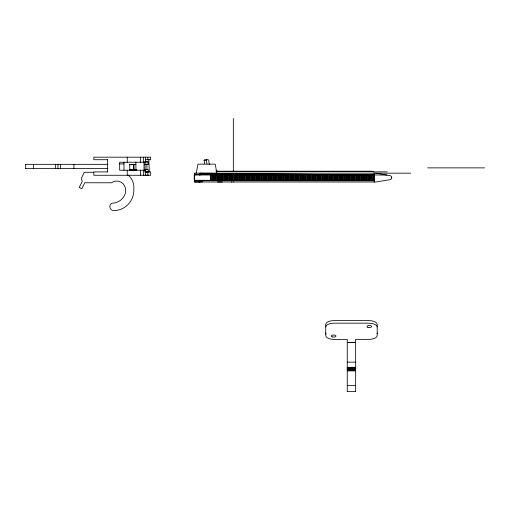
<?xml version="1.0" encoding="UTF-8"?>
<svg xmlns="http://www.w3.org/2000/svg" width="510" height="510" viewBox="0 0 510 510"><rect width="100%" height="100%" fill="white"/><g stroke="black" fill="none" stroke-linecap="round" stroke-linejoin="round"><path stroke-width="0.76" d="M391.782 177.652L391.393 178.851L390.265 179.628L375.762 181.994L194.559 182L194.648 180.75M196.273 172.992L197.988 164.163L215.201 164.163L216.833 172.992M204.637 163.723L204.083 160.331L204.561 159.713L208.258 159.713L208.737 160.331L209.304 164.52M206.933 163.723L206.378 160.331L206.856 159.713M148.697 175.261L144.897 175.159M145.191 164.36L144.483 164.405M129.323 164.673L135.858 164.443M136.635 169.804L129.393 169.977L136.546 169.722M200.226 181.821L198.913 182M202.821 181.815L194.559 182M135.258 164.564L129.374 164.685M144.961 161.976L148.078 161.906L148.117 164.328L144.795 164.398M145.12 172.074L148.244 172.004L148.2 169.626L144.872 169.562M374.627 174.401L374.193 174.401L374.193 173.164L374.627 173.164L374.627 174.401L194.559 174.407L194.559 173.17L410.748 173.17M198.658 180.75L194.559 180.75M387.014 175.096L200.111 173.17L199.894 174.994L199.525 174.994M144.789 164.265L148.117 164.328M194.559 174.407L194.692 180.291L194.246 180.291L194.246 174.994L194.648 174.994M217.534 181.994L222.296 182M194.246 174.994L211.032 174.987L211.032 180.291L194.246 180.291M231.674 182L231.406 182M233.433 182L233.159 182M107.82 159.713L93.846 159.713L93.846 157.188L150.66 157.188L150.66 159.713L145.86 159.713M204.083 160.331L206.378 160.331M119.671 163.92L123.981 163.92M25.5 164.341L107.903 164.341M427.686 167.873L484.5 167.873M25.5 168.542L107.903 168.542M216.336 171.207L372.134 171.207M215.953 171.405L373.084 171.405L373.479 171.844M107.82 171.908L93.846 171.908L93.846 175.274L150.66 175.274L150.66 171.908L144.84 171.908M372.938 171.844L387.23 171.844M93.725 172.284L84.252 172.284L81.332 178.5L82.269 181.324L79.248 187.412L81.829 188.694L84.775 182.758L111.441 182.79A8.759 8.759 0 0 1 124.676 186.073C128.526 194.756 120.366 203.401 111.735 203.229C108.26 204.982 109.822 210.808 113.704 210.592A19.954 19.954 0 0 0 127.819 204.746A20.706 20.706 0 0 0 133.862 189.223A16.671 16.671 0 0 0 128.189 175.064M211.899 174.987L213.48 174.987L213.48 180.291L212.523 180.291L211.899 180.291L211.899 174.987L212.523 174.994L212.523 180.291M214.347 174.987L215.915 174.987L215.915 180.291L214.978 180.291L214.347 180.291L214.347 174.987L214.978 174.994L214.978 180.291M216.782 174.987L218.356 174.987L218.356 180.291L217.419 180.291L216.782 180.291L216.782 174.987L217.419 174.987L217.419 180.291M219.217 174.987L220.798 174.987L220.798 180.285L219.855 180.291L219.217 180.285L219.217 174.987L219.855 174.987L219.855 180.291M221.665 174.987L223.246 174.987L223.246 180.285L222.29 180.291L221.665 180.285L221.665 174.987L222.29 174.987L222.29 180.291M224.113 174.987L225.681 174.987L225.681 180.285L224.744 180.291L224.113 180.285L224.113 174.987L224.744 174.987L224.744 180.291M226.548 174.987L228.123 174.987L228.123 180.285L227.186 180.291L226.548 180.285L226.548 174.987L227.186 174.987L227.186 180.291M228.984 174.987L230.565 174.987L230.565 180.285L229.621 180.291L228.984 180.285L228.984 174.987L229.621 174.987L229.621 180.291M231.432 174.987L233 174.987L233 180.285L232.056 180.291L231.432 180.285L231.432 174.987L232.056 174.987L232.056 180.291M233.873 174.987L235.448 174.987L235.448 180.285L234.498 180.291L233.873 180.285L233.873 174.987L234.498 174.987L234.498 180.291M236.315 174.987L237.889 174.987L237.889 180.285L236.952 180.285L236.315 180.285L236.315 174.987L236.952 174.987L236.952 180.285M238.75 174.987L240.325 174.987L240.325 180.285L239.388 180.285L238.75 180.285L238.75 174.987L239.388 174.987L239.388 180.285M241.192 174.987L242.766 174.987L242.766 180.285L241.823 180.285L241.192 180.285L241.192 174.987L241.823 174.987L241.823 180.285M243.64 174.987L245.214 174.987L245.214 180.285L244.264 180.285L243.64 180.285L243.64 174.987L244.264 174.987L244.264 180.285M246.081 174.987L247.656 174.987L247.656 180.285L246.719 180.285L246.081 180.285L246.081 174.987L246.719 174.987L246.719 180.285M248.517 174.987L250.091 174.987L250.091 180.285L249.154 180.285L248.517 180.285L248.517 174.987L249.154 174.987L249.154 180.285M250.958 174.987L252.533 174.987L252.533 180.285L251.589 180.285L250.958 180.285L250.958 174.987L251.589 174.987L251.589 180.285M253.406 174.987L254.981 174.987L254.981 180.285L254.031 180.285L253.406 180.285L253.406 174.987L254.031 174.987L254.031 180.285M255.848 174.987L257.423 174.987L257.423 180.285L256.485 180.285L255.848 180.285L255.848 174.987L256.485 174.987L256.485 180.285M258.283 174.987L259.858 174.987L259.858 180.285L258.921 180.285L258.283 180.285L258.283 174.987L258.921 174.987L258.921 180.285M260.725 174.987L262.299 174.987L262.299 180.285L261.356 180.285L260.725 180.285L260.725 174.987L261.356 174.987L261.356 180.285M263.173 174.987L264.741 174.987L264.741 180.285L263.798 180.285L263.173 180.285L263.173 174.987L263.798 174.987L263.798 180.285M265.608 174.987L267.189 174.987L267.189 180.285L266.233 180.285L265.608 180.285L265.608 174.987L266.233 174.987L266.233 180.285M268.05 174.987L269.624 174.987L269.624 180.285L268.687 180.285L268.05 180.285L268.05 174.987L268.687 174.987L268.687 180.285M270.491 174.987L272.059 174.987L272.059 180.285L271.122 180.285L270.491 180.285L270.491 174.987L271.122 174.987L271.122 180.285M272.926 174.987L274.501 174.987L274.507 180.285L273.564 180.285L272.926 180.285L272.926 174.987L273.564 174.987L273.564 180.285M275.374 174.987L276.955 174.987L276.955 180.285L275.999 180.285L275.374 180.285L275.374 174.987L275.999 174.987L275.999 180.285M277.816 174.987L279.391 174.987L279.391 180.285L278.454 180.285L277.816 180.285L277.816 174.987L278.454 174.987L278.454 180.285M280.258 174.987L281.826 174.987L281.826 180.285L280.889 180.285L280.258 180.285L280.258 174.987L280.889 174.987L280.889 180.285M282.693 174.987L284.268 174.987L284.274 180.285L283.33 180.285L282.693 180.285L282.693 174.987L283.33 174.987L283.33 180.285M285.141 174.987L286.722 174.987L286.722 180.285L285.766 180.285L285.141 180.285L285.141 174.987L285.766 174.987L285.766 180.285M288.22 174.987L289.157 174.987L289.157 180.285L288.22 180.285L287.583 180.285L287.583 174.987L288.22 174.987L288.22 180.285M290.655 174.987L291.592 174.987L291.592 180.285L290.655 180.285L290.024 180.285L290.024 174.987L290.655 174.987L290.655 180.285M293.097 174.987L294.034 174.987L294.034 180.285L293.097 180.285L292.459 180.285L292.459 174.987L293.097 174.987L293.097 180.285M295.532 174.987L296.476 174.987L296.476 180.285L295.532 180.285L294.907 180.285L294.907 174.987L295.532 174.987L295.532 180.285M297.967 174.987L298.924 174.987L298.924 180.285L297.967 180.285L297.343 180.285L297.343 174.987L297.967 174.987L297.967 180.285M300.422 174.987L301.359 174.987L301.359 180.285L300.422 180.285L299.791 180.285L299.791 174.987L300.422 174.987L300.422 180.285M302.857 174.987L303.801 174.987L303.801 180.285L302.863 180.285L302.226 180.285L302.226 174.987L302.857 174.987L302.863 180.285M305.299 174.987L306.242 174.987L306.242 180.285L305.299 180.285L304.661 180.285L304.661 174.987L305.299 174.987L305.299 180.285M307.734 174.987L308.69 174.987L308.69 180.285L307.734 180.285L307.109 180.285L307.109 174.987L307.734 174.987L307.734 180.285M310.188 174.987L311.125 174.987L311.125 180.285L310.188 180.285L309.557 180.285L309.557 174.987L310.188 174.987L310.188 180.285M312.624 174.987L313.561 174.987L313.561 180.285L312.63 180.285L311.992 180.285L311.992 174.987L312.624 174.987L312.63 180.285M315.065 174.987L316.009 174.987L316.009 180.285L314.428 180.285L314.428 174.987L315.065 174.987L315.065 180.285L314.428 180.285M316.876 174.987L318.457 174.987L318.457 180.285L316.876 180.285L316.876 174.987L317.5 174.987L317.5 180.285L316.876 180.285M319.955 174.987L320.892 174.987L320.892 180.285L319.955 180.285L319.324 180.285L319.324 174.987L319.955 174.987L319.955 180.285M322.39 174.987L323.327 174.987L323.327 180.285L321.759 180.285L321.759 174.987L322.39 174.987L322.39 180.285L321.759 180.285M324.832 174.987L324.832 180.285L324.194 180.285L324.194 174.987L325.775 174.987L325.775 180.285L325.15 180.285L325.15 174.987M327.267 174.987L327.267 180.285L326.642 180.285L326.642 174.987L328.211 174.987L328.211 180.285L327.586 180.285L327.586 174.987M329.702 174.987L329.702 180.285L329.084 180.285L329.077 174.987L330.658 174.987L330.658 180.285L330.021 180.285L330.021 174.987M332.157 174.987L332.157 180.285L331.525 180.285L331.525 174.987L333.094 174.987L333.094 180.285L332.463 180.285L332.463 174.987M333.961 174.987L334.598 174.987L334.598 180.285L333.961 180.285L333.961 174.987L335.542 174.987L335.542 180.285L334.917 180.285L334.917 174.987L335.542 174.987M336.396 174.987L337.033 174.987L337.033 180.285L336.396 180.285L336.396 174.987L337.977 174.987L337.977 180.285L337.352 180.285L337.352 174.987L337.977 174.987M338.844 174.987L339.469 174.987L339.469 180.285L338.844 180.285L338.844 174.987L340.425 174.987L340.425 180.285L339.787 180.285L339.787 174.987L340.425 174.987M341.292 174.987L341.923 174.987L341.923 180.285L341.292 180.285L341.292 174.987L342.86 174.987L342.86 180.285L342.229 180.285L342.229 174.987L342.86 174.987M343.727 174.987L344.365 174.987L344.365 180.285L343.727 180.285L343.727 174.987L345.302 174.987L345.302 180.285L344.664 180.285L344.664 174.987L345.302 174.987M346.162 174.987L346.8 174.987L346.8 180.285L346.162 180.285L346.162 174.987L347.743 174.987L347.743 180.285L347.119 180.285L347.119 174.987L347.743 174.987M348.611 174.987L349.235 174.987L349.235 180.285L348.611 180.285L348.611 174.987L350.192 174.987L350.192 180.285L349.554 180.285L349.554 174.987L350.192 174.987M351.058 174.987L351.69 174.987L351.69 180.285L351.058 180.285L351.058 174.987L352.627 174.987L352.627 180.285L351.996 180.285L351.996 174.987L352.627 174.987M353.494 174.987L354.131 174.987L354.131 180.285L353.494 180.285L353.494 174.987L355.068 174.987L355.068 180.285L354.431 180.285L354.431 174.987L355.068 174.987M355.929 174.987L356.567 174.987L356.567 180.285L355.929 180.285L355.929 174.987L357.51 174.987L357.51 180.285L356.885 180.285L356.885 174.987L357.51 174.987M358.377 174.987L359.002 174.987L359.002 180.285L358.377 180.285L358.377 174.987L359.945 174.987L359.945 180.285L359.32 180.285L359.32 174.987L359.945 174.987M360.819 174.987L361.443 174.987L361.443 180.285L360.819 180.285L360.819 174.987L362.393 174.987L362.393 180.285L361.762 180.285L361.756 174.987L362.393 174.987M363.26 174.987L363.898 174.987L363.898 180.285L363.26 180.285L363.26 174.987L364.835 174.987L364.835 180.285L364.197 180.285L364.197 174.987L364.835 174.987M365.695 174.987L366.333 174.987L366.333 180.285L365.695 180.285L365.695 174.987L367.276 174.987L367.276 180.285L366.652 180.285L366.652 174.987L367.276 174.987M368.137 174.987L368.768 174.987L368.768 180.285L368.137 180.285L368.137 174.987L369.712 174.987L369.712 180.285L369.087 180.285L369.087 174.987L369.712 174.987M370.585 174.987L371.21 174.987L371.21 180.285L370.585 180.285L370.585 174.987L372.16 174.987L372.16 180.285L371.522 180.285L371.522 174.987L372.16 174.987M373.027 174.987L373.664 174.987L373.664 180.285L373.027 180.285L373.027 174.987L374.601 174.987L374.601 180.285L373.964 180.285L373.964 174.987L374.601 174.987M318.457 174.987L317.819 174.987L317.819 180.285M199.722 180.291L199.812 182L200.111 180.546M324.194 180.285L325.775 180.285M326.642 180.285L328.211 180.285M329.084 180.285L330.658 180.285M331.525 180.285L333.094 180.285M333.961 180.285L335.542 180.285M336.396 180.285L337.977 180.285M338.844 180.285L340.425 180.285M341.292 180.285L342.86 180.285M343.727 180.285L345.302 180.285M346.162 180.285L347.743 180.285M348.611 180.285L350.192 180.285M351.058 180.285L352.627 180.285M353.494 180.285L355.068 180.285M355.929 180.285L357.51 180.285M358.377 180.285L359.945 180.285M360.819 180.285L362.393 180.285M363.26 180.285L364.835 180.285M365.695 180.285L367.276 180.285M368.137 180.285L369.712 180.285M370.585 180.285L372.16 180.285M373.027 180.285L374.601 180.285M198.581 180.75L374.627 180.744L374.627 181.994L374.193 181.994L374.193 180.744L374.627 180.744M347.259 342.357L355.668 342.357M347.259 342.522L355.668 342.522M347.259 362.132L355.668 362.132M347.259 367.538L355.668 367.538M347.259 367.684L355.668 367.684M347.259 367.869L355.668 367.869M347.259 368.099L355.668 368.099M347.259 368.354L355.668 368.354M347.259 368.647L355.668 368.647M347.259 368.966L355.668 368.966M347.259 369.317L355.668 369.317M347.259 369.68L355.668 369.68M347.259 370.069L355.668 370.069M347.259 370.47L355.668 370.47M347.259 370.872L355.668 370.872M347.259 385.394L355.668 385.394M347.259 391.444L355.668 391.444M144.7 164.335L145.184 164.354M148.078 161.906L145.006 161.772L145.159 171.838L148.244 172.004M217.866 171.207L216.055 170.767M375.762 173.164L390.284 175.657L391.412 176.428L391.782 177.652M148.805 159.407L149.315 172.01M194.533 174.994L194.692 180.291M146.855 164.258L146.931 169.556M143.935 161.664L144.075 170.952M135.858 161.931L135.985 170.448M134.015 164.494L134.098 169.792M133.588 164.52L133.671 169.811M129.725 164.653L129.808 169.945M355.668 391.514L355.668 339.405L368.66 339.405A8.543 3.799 0 0 0 377.202 335.612L377.202 324.385A8.543 3.799 0 0 0 368.66 320.586L334.267 320.586A8.543 3.799 0 0 0 325.724 324.385L325.724 335.612A8.543 3.799 0 0 0 334.267 339.405L347.259 339.405L347.259 391.514M322.696 174.987L322.696 180.285M320.255 174.987L320.255 180.285M315.384 174.987L315.384 180.285M312.93 174.987L312.93 180.285M310.488 174.987L310.488 180.285M308.053 174.987L308.053 180.285M305.617 174.987L305.617 180.285M303.176 174.987L303.176 180.285M300.721 174.987L300.721 180.285M298.286 174.987L298.286 180.285M295.851 174.987L295.851 180.285M293.409 174.987L293.409 180.285M290.955 174.987L290.955 180.285M288.52 174.987L288.52 180.285M286.084 174.987L286.084 180.285M283.643 174.987L283.643 180.285M281.188 174.987L281.188 180.285M278.753 174.987L278.753 180.285M276.318 174.987L276.318 180.285M273.876 174.987L273.876 180.285M271.422 174.987L271.422 180.285M268.987 174.987L268.987 180.285M266.551 174.987L266.551 180.285M264.11 174.987L264.11 180.285M261.675 174.987L261.675 180.285M259.22 174.987L259.22 180.285M256.785 174.987L256.785 180.285M254.343 174.987L254.343 180.285M251.908 174.987L251.908 180.285M249.454 174.987L249.454 180.285M247.018 174.987L247.018 180.285M244.577 174.987L244.577 180.285M242.142 174.987L242.142 180.285M239.687 174.987L239.687 180.285M237.252 174.987L237.252 180.285M234.81 174.987L234.817 180.285M233.331 118.486L233.331 171.628M232.375 174.987L232.375 180.291M229.94 174.987L229.94 180.291M227.485 174.987L227.485 180.291M225.044 174.987L225.05 180.291M222.609 174.987L222.609 180.291M220.173 174.987L220.173 180.291M217.719 174.987L217.719 180.291M215.284 174.994L215.284 180.291M212.842 174.994L212.842 180.291M210.407 174.994L210.407 180.291M200.111 173.17L200.111 175.026M194.897 173.17L194.884 175.376M147.811 157.188L147.811 159.713M147.811 171.908L147.811 175.274M145.592 157.188L145.592 162.237L119.671 162.237L119.671 170.225L145.592 170.225L145.592 175.274M143.329 157.188L143.329 162.237M143.329 170.225L143.329 175.274M140.639 157.188L140.639 162.237M140.639 170.225L140.639 175.274M127.232 157.188L127.232 162.237M127.232 170.225L127.232 175.274M123.981 162.237L123.981 170.225M107.368 159.713L107.368 171.908M73.893 164.341L73.893 168.542M60.582 164.341L60.582 168.542M57.917 164.341L57.917 168.542M55.539 164.341L55.539 168.542M33.641 164.341L33.641 168.542M25.717 164.341L25.717 168.542M325.724 326.967A8.543 3.799 0 0 1 334.267 323.168L368.66 323.168A8.543 3.799 0 0 1 377.202 326.967M326.139 334.203A8.543 3.799 0 0 1 325.724 333.03M377.202 333.03A8.543 3.799 0 0 1 377.1 333.623M355.668 367.34L347.259 367.34L355.668 367.366M332.208 336.893A2.333 1.039 0 0 0 335.937 336.198A2.333 1.039 0 0 0 332.718 335.108A2.333 1.039 0 0 0 332.208 336.893M367.889 327.337A2.333 1.039 0 0 0 371.624 326.642A2.333 1.039 0 0 0 368.405 325.552A2.333 1.039 0 0 0 367.889 327.337"/></g></svg>
